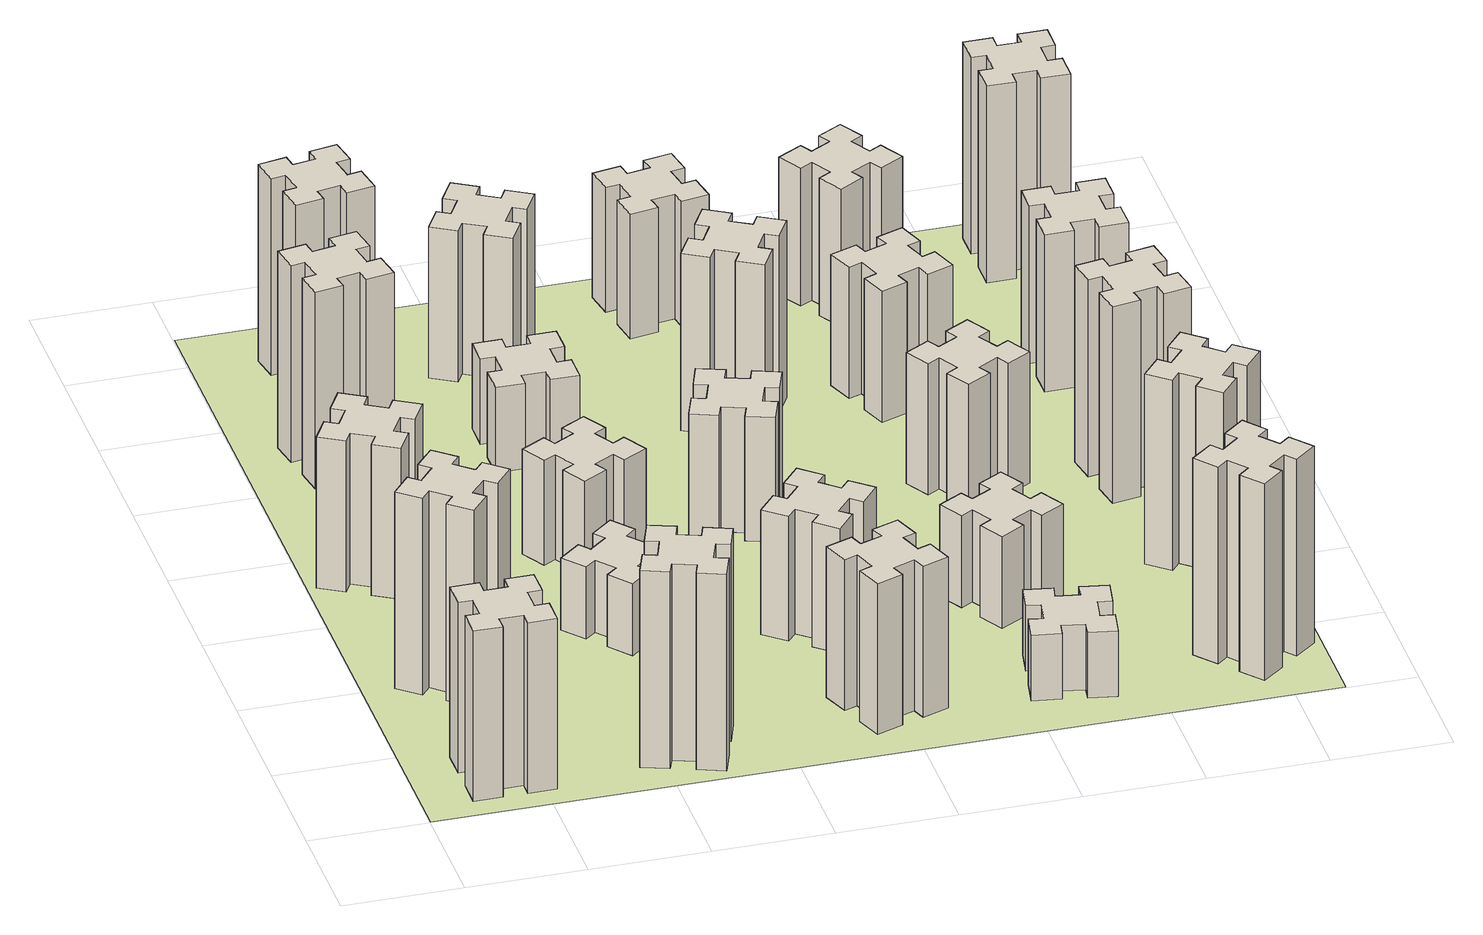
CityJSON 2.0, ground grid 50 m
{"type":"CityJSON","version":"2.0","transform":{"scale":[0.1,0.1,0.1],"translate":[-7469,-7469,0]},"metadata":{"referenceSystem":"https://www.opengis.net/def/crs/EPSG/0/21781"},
"CityObjects":{
"building1":{"type":"Building","attributes":{"class":"1000","function":"1000","usage":"1000","yearOfConstruction":2016,"roofType":"1000","measuredHeight":78,"storeysAboveGround":30,"storeysBelowGround":0},"geometry":[{"type":"Solid","lod":"1","boundaries":[[[[0,1,2,3,4,5,6,7,8,9,10,11,12,13,14,15,16,17,18,19]],[[17,16,20,21]],[[16,15,22,20]],[[15,14,23,22]],[[14,13,24,23]],[[13,12,25,24]],[[12,11,26,25]],[[11,10,27,26]],[[10,9,28,27]],[[9,8,29,28]],[[8,7,30,29]],[[7,6,31,30]],[[6,5,32,31]],[[5,4,33,32]],[[4,3,34,33]],[[3,2,35,34]],[[2,1,36,35]],[[1,0,37,36]],[[0,19,38,37]],[[19,18,39,38]],[[18,17,21,39]],[[24,25,26,27,28,29,30,31,32,33,34,35,36,37,38,39,21,20,22,23]]]]}]},
"building2":{"type":"Building","attributes":{"class":"1000","function":"1000","usage":"1000","yearOfConstruction":2016,"roofType":"1000","measuredHeight":90,"storeysAboveGround":30,"storeysBelowGround":0},"geometry":[{"type":"Solid","lod":"1","boundaries":[[[[40,41,42,43,44,45,46,47,48,49,50,51,52,53,54,55,56,57,58,59]],[[57,56,60,61]],[[56,55,62,60]],[[55,54,63,62]],[[54,53,64,63]],[[53,52,65,64]],[[52,51,66,65]],[[51,50,67,66]],[[50,49,68,67]],[[49,48,69,68]],[[48,47,70,69]],[[47,46,71,70]],[[46,45,72,71]],[[45,44,73,72]],[[44,43,74,73]],[[43,42,75,74]],[[42,41,76,75]],[[41,40,77,76]],[[40,59,78,77]],[[59,58,79,78]],[[58,57,61,79]],[[64,65,66,67,68,69,70,71,72,73,74,75,76,77,78,79,61,60,62,63]]]]}]},
"building3":{"type":"Building","attributes":{"class":"1000","function":"1000","usage":"1000","yearOfConstruction":2016,"roofType":"1000","measuredHeight":69,"storeysAboveGround":30,"storeysBelowGround":0},"geometry":[{"type":"Solid","lod":"1","boundaries":[[[[80,81,82,83,84,85,86,87,88,89,90,91,92,93,94,95,96,97,98,99]],[[97,96,100,101]],[[96,95,102,100]],[[95,94,103,102]],[[94,93,104,103]],[[93,92,105,104]],[[92,91,106,105]],[[91,90,107,106]],[[90,89,108,107]],[[89,88,109,108]],[[88,87,110,109]],[[87,86,111,110]],[[86,85,112,111]],[[85,84,113,112]],[[84,83,114,113]],[[83,82,115,114]],[[82,81,116,115]],[[81,80,117,116]],[[80,99,118,117]],[[99,98,119,118]],[[98,97,101,119]],[[104,105,106,107,108,109,110,111,112,113,114,115,116,117,118,119,101,100,102,103]]]]}]},
"building4":{"type":"Building","attributes":{"class":"1000","function":"1000","usage":"1000","yearOfConstruction":2016,"roofType":"1000","measuredHeight":90,"storeysAboveGround":30,"storeysBelowGround":0},"geometry":[{"type":"Solid","lod":"1","boundaries":[[[[120,121,122,123,124,125,126,127,128,129,130,131,132,133,134,135,136,137,138,139]],[[137,136,140,141]],[[136,135,142,140]],[[135,134,143,142]],[[134,133,144,143]],[[133,132,145,144]],[[132,131,146,145]],[[131,130,147,146]],[[130,129,148,147]],[[129,128,149,148]],[[128,127,150,149]],[[127,126,151,150]],[[126,125,152,151]],[[125,124,153,152]],[[124,123,154,153]],[[123,122,155,154]],[[122,121,156,155]],[[121,120,157,156]],[[120,139,158,157]],[[139,138,159,158]],[[138,137,141,159]],[[144,145,146,147,148,149,150,151,152,153,154,155,156,157,158,159,141,140,142,143]]]]}]},
"building5":{"type":"Building","attributes":{"class":"1000","function":"1000","usage":"1000","yearOfConstruction":2016,"roofType":"1000","measuredHeight":90,"storeysAboveGround":30,"storeysBelowGround":0},"geometry":[{"type":"Solid","lod":"1","boundaries":[[[[160,161,162,163,164,165,166,167,168,169,170,171,172,173,174,175,176,177,178,179]],[[177,176,180,181]],[[176,175,182,180]],[[175,174,183,182]],[[174,173,184,183]],[[173,172,185,184]],[[172,171,186,185]],[[171,170,187,186]],[[170,169,188,187]],[[169,168,189,188]],[[168,167,190,189]],[[167,166,191,190]],[[166,165,192,191]],[[165,164,193,192]],[[164,163,194,193]],[[163,162,195,194]],[[162,161,196,195]],[[161,160,197,196]],[[160,179,198,197]],[[179,178,199,198]],[[178,177,181,199]],[[184,185,186,187,188,189,190,191,192,193,194,195,196,197,198,199,181,180,182,183]]]]}]},
"building6":{"type":"Building","attributes":{"class":"1000","function":"1000","usage":"1000","yearOfConstruction":2016,"roofType":"1000","measuredHeight":90,"storeysAboveGround":30,"storeysBelowGround":0},"geometry":[{"type":"Solid","lod":"1","boundaries":[[[[200,201,202,203,204,205,206,207,208,209,210,211,212,213,214,215,216,217,218,219]],[[217,216,220,221]],[[216,215,222,220]],[[215,214,223,222]],[[214,213,224,223]],[[213,212,225,224]],[[212,211,226,225]],[[211,210,227,226]],[[210,209,228,227]],[[209,208,229,228]],[[208,207,230,229]],[[207,206,231,230]],[[206,205,232,231]],[[205,204,233,232]],[[204,203,234,233]],[[203,202,235,234]],[[202,201,236,235]],[[201,200,237,236]],[[200,219,238,237]],[[219,218,239,238]],[[218,217,221,239]],[[224,225,226,227,228,229,230,231,232,233,234,235,236,237,238,239,221,220,222,223]]]]}]},
"building7":{"type":"Building","attributes":{"class":"1000","function":"1000","usage":"1000","yearOfConstruction":2016,"roofType":"1000","measuredHeight":33,"storeysAboveGround":30,"storeysBelowGround":0},"geometry":[{"type":"Solid","lod":"1","boundaries":[[[[240,241,242,243,244,245,246,247,248,249,250,251,252,253,254,255,256,257,258,259]],[[257,256,260,261]],[[256,255,262,260]],[[255,254,263,262]],[[254,253,264,263]],[[253,252,265,264]],[[252,251,266,265]],[[251,250,267,266]],[[250,249,268,267]],[[249,248,269,268]],[[248,247,270,269]],[[247,246,271,270]],[[246,245,272,271]],[[245,244,273,272]],[[244,243,274,273]],[[243,242,275,274]],[[242,241,276,275]],[[241,240,277,276]],[[240,259,278,277]],[[259,258,279,278]],[[258,257,261,279]],[[264,265,266,267,268,269,270,271,272,273,274,275,276,277,278,279,261,260,262,263]]]]}]},
"building8":{"type":"Building","attributes":{"class":"1000","function":"1000","usage":"1000","yearOfConstruction":2016,"roofType":"1000","measuredHeight":48,"storeysAboveGround":30,"storeysBelowGround":0},"geometry":[{"type":"Solid","lod":"1","boundaries":[[[[280,281,282,283,284,285,286,287,288,289,290,291,292,293,294,295,296,297,298,299]],[[297,296,300,301]],[[296,295,302,300]],[[295,294,303,302]],[[294,293,304,303]],[[293,292,305,304]],[[292,291,306,305]],[[291,290,307,306]],[[290,289,308,307]],[[289,288,309,308]],[[288,287,310,309]],[[287,286,311,310]],[[286,285,312,311]],[[285,284,313,312]],[[284,283,314,313]],[[283,282,315,314]],[[282,281,316,315]],[[281,280,317,316]],[[280,299,318,317]],[[299,298,319,318]],[[298,297,301,319]],[[304,305,306,307,308,309,310,311,312,313,314,315,316,317,318,319,301,300,302,303]]]]}]},
"building9":{"type":"Building","attributes":{"class":"1000","function":"1000","usage":"1000","yearOfConstruction":2016,"roofType":"1000","measuredHeight":39,"storeysAboveGround":30,"storeysBelowGround":0},"geometry":[{"type":"Solid","lod":"1","boundaries":[[[[320,321,322,323,324,325,326,327,328,329,330,331,332,333,334,335,336,337,338,339]],[[337,336,340,341]],[[336,335,342,340]],[[335,334,343,342]],[[334,333,344,343]],[[333,332,345,344]],[[332,331,346,345]],[[331,330,347,346]],[[330,329,348,347]],[[329,328,349,348]],[[328,327,350,349]],[[327,326,351,350]],[[326,325,352,351]],[[325,324,353,352]],[[324,323,354,353]],[[323,322,355,354]],[[322,321,356,355]],[[321,320,357,356]],[[320,339,358,357]],[[339,338,359,358]],[[338,337,341,359]],[[344,345,346,347,348,349,350,351,352,353,354,355,356,357,358,359,341,340,342,343]]]]}]},
"building10":{"type":"Building","attributes":{"class":"1000","function":"1000","usage":"1000","yearOfConstruction":2016,"roofType":"1000","measuredHeight":69,"storeysAboveGround":30,"storeysBelowGround":0},"geometry":[{"type":"Solid","lod":"1","boundaries":[[[[360,361,362,363,364,365,366,367,368,369,370,371,372,373,374,375,376,377,378,379]],[[377,376,380,381]],[[376,375,382,380]],[[375,374,383,382]],[[374,373,384,383]],[[373,372,385,384]],[[372,371,386,385]],[[371,370,387,386]],[[370,369,388,387]],[[369,368,389,388]],[[368,367,390,389]],[[367,366,391,390]],[[366,365,392,391]],[[365,364,393,392]],[[364,363,394,393]],[[363,362,395,394]],[[362,361,396,395]],[[361,360,397,396]],[[360,379,398,397]],[[379,378,399,398]],[[378,377,381,399]],[[384,385,386,387,388,389,390,391,392,393,394,395,396,397,398,399,381,380,382,383]]]]}]},
"building11":{"type":"Building","attributes":{"class":"1000","function":"1000","usage":"1000","yearOfConstruction":2016,"roofType":"1000","measuredHeight":69,"storeysAboveGround":30,"storeysBelowGround":0},"geometry":[{"type":"Solid","lod":"1","boundaries":[[[[400,401,402,403,404,405,406,407,408,409,410,411,412,413,414,415,416,417,418,419]],[[417,416,420,421]],[[416,415,422,420]],[[415,414,423,422]],[[414,413,424,423]],[[413,412,425,424]],[[412,411,426,425]],[[411,410,427,426]],[[410,409,428,427]],[[409,408,429,428]],[[408,407,430,429]],[[407,406,431,430]],[[406,405,432,431]],[[405,404,433,432]],[[404,403,434,433]],[[403,402,435,434]],[[402,401,436,435]],[[401,400,437,436]],[[400,419,438,437]],[[419,418,439,438]],[[418,417,421,439]],[[424,425,426,427,428,429,430,431,432,433,434,435,436,437,438,439,421,420,422,423]]]]}]},
"building12":{"type":"Building","attributes":{"class":"1000","function":"1000","usage":"1000","yearOfConstruction":2016,"roofType":"1000","measuredHeight":57,"storeysAboveGround":30,"storeysBelowGround":0},"geometry":[{"type":"Solid","lod":"1","boundaries":[[[[440,441,442,443,444,445,446,447,448,449,450,451,452,453,454,455,456,457,458,459]],[[457,456,460,461]],[[456,455,462,460]],[[455,454,463,462]],[[454,453,464,463]],[[453,452,465,464]],[[452,451,466,465]],[[451,450,467,466]],[[450,449,468,467]],[[449,448,469,468]],[[448,447,470,469]],[[447,446,471,470]],[[446,445,472,471]],[[445,444,473,472]],[[444,443,474,473]],[[443,442,475,474]],[[442,441,476,475]],[[441,440,477,476]],[[440,459,478,477]],[[459,458,479,478]],[[458,457,461,479]],[[464,465,466,467,468,469,470,471,472,473,474,475,476,477,478,479,461,460,462,463]]]]}]},
"building13":{"type":"Building","attributes":{"class":"1000","function":"1000","usage":"1000","yearOfConstruction":2016,"roofType":"1000","measuredHeight":57,"storeysAboveGround":30,"storeysBelowGround":0},"geometry":[{"type":"Solid","lod":"1","boundaries":[[[[480,481,482,483,484,485,486,487,488,489,490,491,492,493,494,495,496,497,498,499]],[[497,496,500,501]],[[496,495,502,500]],[[495,494,503,502]],[[494,493,504,503]],[[493,492,505,504]],[[492,491,506,505]],[[491,490,507,506]],[[490,489,508,507]],[[489,488,509,508]],[[488,487,510,509]],[[487,486,511,510]],[[486,485,512,511]],[[485,484,513,512]],[[484,483,514,513]],[[483,482,515,514]],[[482,481,516,515]],[[481,480,517,516]],[[480,499,518,517]],[[499,498,519,518]],[[498,497,501,519]],[[504,505,506,507,508,509,510,511,512,513,514,515,516,517,518,519,501,500,502,503]]]]}]},
"building14":{"type":"Building","attributes":{"class":"1000","function":"1000","usage":"1000","yearOfConstruction":2016,"roofType":"1000","measuredHeight":81,"storeysAboveGround":30,"storeysBelowGround":0},"geometry":[{"type":"Solid","lod":"1","boundaries":[[[[520,521,522,523,524,525,526,527,528,529,530,531,532,533,534,535,536,537,538,539]],[[537,536,540,541]],[[536,535,542,540]],[[535,534,543,542]],[[534,533,544,543]],[[533,532,545,544]],[[532,531,546,545]],[[531,530,547,546]],[[530,529,548,547]],[[529,528,549,548]],[[528,527,550,549]],[[527,526,551,550]],[[526,525,552,551]],[[525,524,553,552]],[[524,523,554,553]],[[523,522,555,554]],[[522,521,556,555]],[[521,520,557,556]],[[520,539,558,557]],[[539,538,559,558]],[[538,537,541,559]],[[544,545,546,547,548,549,550,551,552,553,554,555,556,557,558,559,541,540,542,543]]]]}]},
"building15":{"type":"Building","attributes":{"class":"1000","function":"1000","usage":"1000","yearOfConstruction":2016,"roofType":"1000","measuredHeight":30,"storeysAboveGround":30,"storeysBelowGround":0},"geometry":[{"type":"Solid","lod":"1","boundaries":[[[[560,561,562,563,564,565,566,567,568,569,570,571,572,573,574,575,576,577,578,579]],[[577,576,580,581]],[[576,575,582,580]],[[575,574,583,582]],[[574,573,584,583]],[[573,572,585,584]],[[572,571,586,585]],[[571,570,587,586]],[[570,569,588,587]],[[569,568,589,588]],[[568,567,590,589]],[[567,566,591,590]],[[566,565,592,591]],[[565,564,593,592]],[[564,563,594,593]],[[563,562,595,594]],[[562,561,596,595]],[[561,560,597,596]],[[560,579,598,597]],[[579,578,599,598]],[[578,577,581,599]],[[584,585,586,587,588,589,590,591,592,593,594,595,596,597,598,599,581,580,582,583]]]]}]},
"building16":{"type":"Building","attributes":{"class":"1000","function":"1000","usage":"1000","yearOfConstruction":2016,"roofType":"1000","measuredHeight":57,"storeysAboveGround":30,"storeysBelowGround":0},"geometry":[{"type":"Solid","lod":"1","boundaries":[[[[600,601,602,603,604,605,606,607,608,609,610,611,612,613,614,615,616,617,618,619]],[[617,616,620,621]],[[616,615,622,620]],[[615,614,623,622]],[[614,613,624,623]],[[613,612,625,624]],[[612,611,626,625]],[[611,610,627,626]],[[610,609,628,627]],[[609,608,629,628]],[[608,607,630,629]],[[607,606,631,630]],[[606,605,632,631]],[[605,604,633,632]],[[604,603,634,633]],[[603,602,635,634]],[[602,601,636,635]],[[601,600,637,636]],[[600,619,638,637]],[[619,618,639,638]],[[618,617,621,639]],[[624,625,626,627,628,629,630,631,632,633,634,635,636,637,638,639,621,620,622,623]]]]}]},
"building17":{"type":"Building","attributes":{"class":"1000","function":"1000","usage":"1000","yearOfConstruction":2016,"roofType":"1000","measuredHeight":42,"storeysAboveGround":30,"storeysBelowGround":0},"geometry":[{"type":"Solid","lod":"1","boundaries":[[[[640,641,642,643,644,645,646,647,648,649,650,651,652,653,654,655,656,657,658,659]],[[657,656,660,661]],[[656,655,662,660]],[[655,654,663,662]],[[654,653,664,663]],[[653,652,665,664]],[[652,651,666,665]],[[651,650,667,666]],[[650,649,668,667]],[[649,648,669,668]],[[648,647,670,669]],[[647,646,671,670]],[[646,645,672,671]],[[645,644,673,672]],[[644,643,674,673]],[[643,642,675,674]],[[642,641,676,675]],[[641,640,677,676]],[[640,659,678,677]],[[659,658,679,678]],[[658,657,661,679]],[[664,665,666,667,668,669,670,671,672,673,674,675,676,677,678,679,661,660,662,663]]]]}]},
"building18":{"type":"Building","attributes":{"class":"1000","function":"1000","usage":"1000","yearOfConstruction":2016,"roofType":"1000","measuredHeight":60,"storeysAboveGround":30,"storeysBelowGround":0},"geometry":[{"type":"Solid","lod":"1","boundaries":[[[[680,681,682,683,684,685,686,687,688,689,690,691,692,693,694,695,696,697,698,699]],[[697,696,700,701]],[[696,695,702,700]],[[695,694,703,702]],[[694,693,704,703]],[[693,692,705,704]],[[692,691,706,705]],[[691,690,707,706]],[[690,689,708,707]],[[689,688,709,708]],[[688,687,710,709]],[[687,686,711,710]],[[686,685,712,711]],[[685,684,713,712]],[[684,683,714,713]],[[683,682,715,714]],[[682,681,716,715]],[[681,680,717,716]],[[680,699,718,717]],[[699,698,719,718]],[[698,697,701,719]],[[704,705,706,707,708,709,710,711,712,713,714,715,716,717,718,719,701,700,702,703]]]]}]},
"building19":{"type":"Building","attributes":{"class":"1000","function":"1000","usage":"1000","yearOfConstruction":2016,"roofType":"1000","measuredHeight":60,"storeysAboveGround":30,"storeysBelowGround":0},"geometry":[{"type":"Solid","lod":"1","boundaries":[[[[720,721,722,723,724,725,726,727,728,729,730,731,732,733,734,735,736,737,738,739]],[[737,736,740,741]],[[736,735,742,740]],[[735,734,743,742]],[[734,733,744,743]],[[733,732,745,744]],[[732,731,746,745]],[[731,730,747,746]],[[730,729,748,747]],[[729,728,749,748]],[[728,727,750,749]],[[727,726,751,750]],[[726,725,752,751]],[[725,724,753,752]],[[724,723,754,753]],[[723,722,755,754]],[[722,721,756,755]],[[721,720,757,756]],[[720,739,758,757]],[[739,738,759,758]],[[738,737,741,759]],[[744,745,746,747,748,749,750,751,752,753,754,755,756,757,758,759,741,740,742,743]]]]}]},
"building20":{"type":"Building","attributes":{"class":"1000","function":"1000","usage":"1000","yearOfConstruction":2016,"roofType":"1000","measuredHeight":90,"storeysAboveGround":30,"storeysBelowGround":0},"geometry":[{"type":"Solid","lod":"1","boundaries":[[[[760,761,762,763,764,765,766,767,768,769,770,771,772,773,774,775,776,777,778,779]],[[777,776,780,781]],[[776,775,782,780]],[[775,774,783,782]],[[774,773,784,783]],[[773,772,785,784]],[[772,771,786,785]],[[771,770,787,786]],[[770,769,788,787]],[[769,768,789,788]],[[768,767,790,789]],[[767,766,791,790]],[[766,765,792,791]],[[765,764,793,792]],[[764,763,794,793]],[[763,762,795,794]],[[762,761,796,795]],[[761,760,797,796]],[[760,779,798,797]],[[779,778,799,798]],[[778,777,781,799]],[[784,785,786,787,788,789,790,791,792,793,794,795,796,797,798,799,781,780,782,783]]]]}]},
"building21":{"type":"Building","attributes":{"class":"1000","function":"1000","usage":"1000","yearOfConstruction":2016,"roofType":"1000","measuredHeight":63,"storeysAboveGround":30,"storeysBelowGround":0},"geometry":[{"type":"Solid","lod":"1","boundaries":[[[[800,801,802,803,804,805,806,807,808,809,810,811,812,813,814,815,816,817,818,819]],[[817,816,820,821]],[[816,815,822,820]],[[815,814,823,822]],[[814,813,824,823]],[[813,812,825,824]],[[812,811,826,825]],[[811,810,827,826]],[[810,809,828,827]],[[809,808,829,828]],[[808,807,830,829]],[[807,806,831,830]],[[806,805,832,831]],[[805,804,833,832]],[[804,803,834,833]],[[803,802,835,834]],[[802,801,836,835]],[[801,800,837,836]],[[800,819,838,837]],[[819,818,839,838]],[[818,817,821,839]],[[824,825,826,827,828,829,830,831,832,833,834,835,836,837,838,839,821,820,822,823]]]]}]},
"building22":{"type":"Building","attributes":{"class":"1000","function":"1000","usage":"1000","yearOfConstruction":2016,"roofType":"1000","measuredHeight":87,"storeysAboveGround":30,"storeysBelowGround":0},"geometry":[{"type":"Solid","lod":"1","boundaries":[[[[840,841,842,843,844,845,846,847,848,849,850,851,852,853,854,855,856,857,858,859]],[[857,856,860,861]],[[856,855,862,860]],[[855,854,863,862]],[[854,853,864,863]],[[853,852,865,864]],[[852,851,866,865]],[[851,850,867,866]],[[850,849,868,867]],[[849,848,869,868]],[[848,847,870,869]],[[847,846,871,870]],[[846,845,872,871]],[[845,844,873,872]],[[844,843,874,873]],[[843,842,875,874]],[[842,841,876,875]],[[841,840,877,876]],[[840,859,878,877]],[[859,858,879,878]],[[858,857,861,879]],[[864,865,866,867,868,869,870,871,872,873,874,875,876,877,878,879,861,860,862,863]]]]}]},
"building23":{"type":"Building","attributes":{"class":"1000","function":"1000","usage":"1000","yearOfConstruction":2016,"roofType":"1000","measuredHeight":90,"storeysAboveGround":30,"storeysBelowGround":0},"geometry":[{"type":"Solid","lod":"1","boundaries":[[[[880,881,882,883,884,885,886,887,888,889,890,891,892,893,894,895,896,897,898,899]],[[897,896,900,901]],[[896,895,902,900]],[[895,894,903,902]],[[894,893,904,903]],[[893,892,905,904]],[[892,891,906,905]],[[891,890,907,906]],[[890,889,908,907]],[[889,888,909,908]],[[888,887,910,909]],[[887,886,911,910]],[[886,885,912,911]],[[885,884,913,912]],[[884,883,914,913]],[[883,882,915,914]],[[882,881,916,915]],[[881,880,917,916]],[[880,899,918,917]],[[899,898,919,918]],[[898,897,901,919]],[[904,905,906,907,908,909,910,911,912,913,914,915,916,917,918,919,901,900,902,903]]]]}]},
"building24":{"type":"Building","attributes":{"class":"1000","function":"1000","usage":"1000","yearOfConstruction":2016,"roofType":"1000","measuredHeight":72,"storeysAboveGround":30,"storeysBelowGround":0},"geometry":[{"type":"Solid","lod":"1","boundaries":[[[[920,921,922,923,924,925,926,927,928,929,930,931,932,933,934,935,936,937,938,939]],[[937,936,940,941]],[[936,935,942,940]],[[935,934,943,942]],[[934,933,944,943]],[[933,932,945,944]],[[932,931,946,945]],[[931,930,947,946]],[[930,929,948,947]],[[929,928,949,948]],[[928,927,950,949]],[[927,926,951,950]],[[926,925,952,951]],[[925,924,953,952]],[[924,923,954,953]],[[923,922,955,954]],[[922,921,956,955]],[[921,920,957,956]],[[920,939,958,957]],[[939,938,959,958]],[[938,937,941,959]],[[944,945,946,947,948,949,950,951,952,953,954,955,956,957,958,959,941,940,942,943]]]]}]},
"building25":{"type":"Building","attributes":{"class":"1000","function":"1000","usage":"1000","yearOfConstruction":2016,"roofType":"1000","measuredHeight":90,"storeysAboveGround":30,"storeysBelowGround":0},"geometry":[{"type":"Solid","lod":"1","boundaries":[[[[960,961,962,963,964,965,966,967,968,969,970,971,972,973,974,975,976,977,978,979]],[[977,976,980,981]],[[976,975,982,980]],[[975,974,983,982]],[[974,973,984,983]],[[973,972,985,984]],[[972,971,986,985]],[[971,970,987,986]],[[970,969,988,987]],[[969,968,989,988]],[[968,967,990,989]],[[967,966,991,990]],[[966,965,992,991]],[[965,964,993,992]],[[964,963,994,993]],[[963,962,995,994]],[[962,961,996,995]],[[961,960,997,996]],[[960,979,998,997]],[[979,978,999,998]],[[978,977,981,999]],[[984,985,986,987,988,989,990,991,992,993,994,995,996,997,998,999,981,980,982,983]]]]}]},
"landuse1":{"type":"LandUse","attributes":{"name":"plot1","function":"1010"},"geometry":[{"type":"MultiSurface","lod":"1","boundaries":[[[1000,1001,1002,1003]]]}]}
},
"vertices":[
[265,325,0],[265,225,0],[205,225,0],[205,105,0],[325,105,0],[325,165,0],[425,165,0],[425,105,0],[545,105,0],[545,225,0],[485,225,0],[485,325,0],[545,325,0],[545,445,0],[425,445,0],[425,385,0],[325,385,0],[325,445,0],[205,445,0],[205,325,0],[325,385,780],[325,445,780],[425,385,780],[425,445,780],[545,445,780],[545,325,780],[485,325,780],[485,225,780],[545,225,780],[545,105,780],[425,105,780],[425,165,780],[325,165,780],[325,105,780],[205,105,780],[205,225,780],[265,225,780],[265,325,780],[205,325,780],[205,445,780],
[484,1067,0],[408,1132,0],[446,1178,0],[354,1255,0],[277,1163,0],[323,1124,0],[259,1048,0],[213,1086,0],[136,994,0],[228,917,0],[266,963,0],[343,899,0],[304,853,0],[396,776,0],[473,868,0],[427,906,0],[492,983,0],[538,944,0],[615,1036,0],[523,1113,0],[492,983,900],[538,944,900],[427,906,900],[473,868,900],[396,776,900],[304,853,900],[343,899,900],[266,963,900],[228,917,900],[136,994,900],[213,1086,900],[259,1048,900],[323,1124,900],[277,1163,900],[354,1255,900],[446,1178,900],[408,1132,900],[484,1067,900],[523,1113,900],[615,1036,900],
[374,1926,0],[287,1976,0],[317,2028,0],[213,2088,0],[153,1984,0],[205,1954,0],[155,1867,0],[103,1897,0],[43,1793,0],[147,1733,0],[177,1785,0],[264,1735,0],[234,1683,0],[338,1623,0],[398,1727,0],[346,1757,0],[396,1844,0],[448,1814,0],[508,1918,0],[404,1978,0],[396,1844,690],[448,1814,690],[346,1757,690],[398,1727,690],[338,1623,690],[234,1683,690],[264,1735,690],[177,1785,690],[147,1733,690],[43,1793,690],[103,1897,690],[155,1867,690],[205,1954,690],[153,1984,690],[213,2088,690],[317,2028,690],[287,1976,690],[374,1926,690],[404,1978,690],[508,1918,690],
[405,2812,0],[307,2795,0],[297,2854,0],[178,2833,0],[199,2715,0],[258,2725,0],[276,2627,0],[217,2617,0],[237,2498,0],[356,2519,0],[345,2578,0],[444,2596,0],[454,2537,0],[572,2557,0],[551,2676,0],[492,2665,0],[475,2764,0],[534,2774,0],[513,2892,0],[395,2871,0],[475,2764,900],[534,2774,900],[492,2665,900],[551,2676,900],[572,2557,900],[454,2537,900],[444,2596,900],[345,2578,900],[356,2519,900],[237,2498,900],[217,2617,900],[276,2627,900],[258,2725,900],[199,2715,900],[178,2833,900],[297,2854,900],[307,2795,900],[405,2812,900],[395,2871,900],[513,2892,900],
[1029,360,0],[995,266,0],[939,287,0],[897,174,0],[1010,133,0],[1031,189,0],[1125,155,0],[1104,99,0],[1217,57,0],[1258,170,0],[1202,191,0],[1236,285,0],[1292,264,0],[1333,377,0],[1220,418,0],[1200,362,0],[1106,396,0],[1127,452,0],[1014,493,0],[973,380,0],[1106,396,900],[1127,452,900],[1200,362,900],[1220,418,900],[1333,377,900],[1292,264,900],[1236,285,900],[1202,191,900],[1258,170,900],[1217,57,900],[1104,99,900],[1125,155,900],[1031,189,900],[1010,133,900],[897,174,900],[939,287,900],[995,266,900],[1029,360,900],[973,380,900],[1014,493,900],
[592,3305,0],[575,3404,0],[634,3414,0],[613,3532,0],[495,3511,0],[505,3452,0],[407,3435,0],[397,3494,0],[278,3473,0],[299,3355,0],[358,3365,0],[376,3267,0],[317,3257,0],[337,3138,0],[456,3159,0],[445,3218,0],[544,3236,0],[554,3177,0],[672,3197,0],[651,3316,0],[544,3236,900],[554,3177,900],[445,3218,900],[456,3159,900],[337,3138,900],[317,3257,900],[376,3267,900],[358,3365,900],[299,3355,900],[278,3473,900],[397,3494,900],[407,3435,900],[505,3452,900],[495,3511,900],[613,3532,900],[634,3414,900],[575,3404,900],[592,3305,900],[651,3316,900],[672,3197,900],
[1083,1332,0],[1006,1267,0],[968,1313,0],[876,1236,0],[953,1144,0],[999,1183,0],[1063,1106,0],[1017,1068,0],[1094,976,0],[1186,1053,0],[1148,1099,0],[1224,1163,0],[1263,1117,0],[1355,1194,0],[1278,1286,0],[1232,1248,0],[1167,1324,0],[1213,1363,0],[1136,1455,0],[1044,1378,0],[1167,1324,330],[1213,1363,330],[1232,1248,330],[1278,1286,330],[1355,1194,330],[1263,1117,330],[1224,1163,330],[1148,1099,330],[1186,1053,330],[1094,976,330],[1017,1068,330],[1063,1106,330],[999,1183,330],[953,1144,330],[876,1236,330],[968,1313,330],[1006,1267,330],[1083,1332,330],[1044,1378,330],[1136,1455,330],
[995,1744,0],[1045,1657,0],[993,1627,0],[1053,1523,0],[1157,1583,0],[1127,1635,0],[1214,1685,0],[1244,1633,0],[1348,1693,0],[1288,1797,0],[1236,1767,0],[1186,1854,0],[1238,1884,0],[1178,1988,0],[1074,1928,0],[1104,1876,0],[1017,1826,0],[987,1878,0],[883,1818,0],[943,1714,0],[1017,1826,480],[987,1878,480],[1104,1876,480],[1074,1928,480],[1178,1988,480],[1238,1884,480],[1186,1854,480],[1236,1767,480],[1288,1797,480],[1348,1693,480],[1244,1633,480],[1214,1685,480],[1127,1635,480],[1157,1583,480],[1053,1523,480],[993,1627,480],[1045,1657,480],[995,1744,480],[943,1714,480],[883,1818,480],
[1005,2645,0],[1005,2545,0],[945,2545,0],[945,2425,0],[1065,2425,0],[1065,2485,0],[1165,2485,0],[1165,2425,0],[1285,2425,0],[1285,2545,0],[1225,2545,0],[1225,2645,0],[1285,2645,0],[1285,2765,0],[1165,2765,0],[1165,2705,0],[1065,2705,0],[1065,2765,0],[945,2765,0],[945,2645,0],[1065,2705,390],[1065,2765,390],[1165,2705,390],[1165,2765,390],[1285,2765,390],[1285,2645,390],[1225,2645,390],[1225,2545,390],[1285,2545,390],[1285,2425,390],[1165,2425,390],[1165,2485,390],[1065,2485,390],[1065,2425,390],[945,2425,390],[945,2545,390],[1005,2545,390],[1005,2645,390],[945,2645,390],[945,2765,390],
[1965,496,0],[1871,462,0],[1850,518,0],[1737,477,0],[1779,364,0],[1835,385,0],[1869,291,0],[1813,270,0],[1854,157,0],[1967,199,0],[1946,255,0],[2040,289,0],[2060,233,0],[2173,274,0],[2132,387,0],[2076,366,0],[2042,460,0],[2098,480,0],[2057,593,0],[1944,552,0],[2042,460,690],[2098,480,690],[2076,366,690],[2132,387,690],[2173,274,690],[2060,233,690],[2040,289,690],[1946,255,690],[1967,199,690],[1854,157,690],[1813,270,690],[1869,291,690],[1835,385,690],[1779,364,690],[1737,477,690],[1850,518,690],[1871,462,690],[1965,496,690],[1944,552,690],[2057,593,690],
[1186,3137,0],[1236,3224,0],[1288,3194,0],[1348,3298,0],[1244,3358,0],[1214,3306,0],[1127,3356,0],[1157,3408,0],[1053,3468,0],[993,3364,0],[1045,3334,0],[995,3247,0],[943,3277,0],[883,3173,0],[987,3113,0],[1017,3165,0],[1104,3115,0],[1074,3063,0],[1178,3003,0],[1238,3107,0],[1104,3115,690],[1074,3063,690],[1017,3165,690],[987,3113,690],[883,3173,690],[943,3277,690],[995,3247,690],[1045,3334,690],[993,3364,690],[1053,3468,690],[1157,3408,690],[1127,3356,690],[1214,3306,690],[1244,3358,690],[1348,3298,690],[1288,3194,690],[1236,3224,690],[1186,3137,690],[1238,3107,690],[1178,3003,690],
[1803,1124,0],[1739,1048,0],[1693,1086,0],[1616,994,0],[1708,917,0],[1746,963,0],[1823,899,0],[1784,853,0],[1876,776,0],[1953,868,0],[1907,906,0],[1972,983,0],[2018,944,0],[2095,1036,0],[2003,1113,0],[1964,1067,0],[1888,1132,0],[1926,1178,0],[1834,1255,0],[1757,1163,0],[1888,1132,570],[1926,1178,570],[1964,1067,570],[2003,1113,570],[2095,1036,570],[2018,944,570],[1972,983,570],[1907,906,570],[1953,868,570],[1876,776,570],[1784,853,570],[1823,899,570],[1746,963,570],[1708,917,570],[1616,994,570],[1693,1086,570],[1739,1048,570],[1803,1124,570],[1757,1163,570],[1834,1255,570],
[1842,1771,0],[1876,1865,0],[1932,1844,0],[1973,1957,0],[1860,1998,0],[1840,1942,0],[1746,1976,0],[1767,2032,0],[1654,2073,0],[1613,1960,0],[1669,1940,0],[1635,1846,0],[1579,1867,0],[1537,1754,0],[1650,1713,0],[1671,1769,0],[1765,1735,0],[1744,1679,0],[1857,1637,0],[1898,1750,0],[1765,1735,570],[1744,1679,570],[1671,1769,570],[1650,1713,570],[1537,1754,570],[1579,1867,570],[1635,1846,570],[1669,1940,570],[1613,1960,570],[1654,2073,570],[1767,2032,570],[1746,1976,570],[1840,1942,570],[1860,1998,570],[1973,1957,570],[1932,1844,570],[1876,1865,570],[1842,1771,570],[1898,1750,570],[1857,1637,570],
[2054,2666,0],[1967,2716,0],[1997,2768,0],[1893,2828,0],[1833,2724,0],[1885,2694,0],[1835,2607,0],[1783,2637,0],[1723,2533,0],[1827,2473,0],[1857,2525,0],[1944,2475,0],[1914,2423,0],[2018,2363,0],[2078,2467,0],[2026,2497,0],[2076,2584,0],[2128,2554,0],[2188,2658,0],[2084,2718,0],[2076,2584,810],[2128,2554,810],[2026,2497,810],[2078,2467,810],[2018,2363,810],[1914,2423,810],[1944,2475,810],[1857,2525,810],[1827,2473,810],[1723,2533,810],[1783,2637,810],[1835,2607,810],[1885,2694,810],[1833,2724,810],[1893,2828,810],[1997,2768,810],[1967,2716,810],[2054,2666,810],[2084,2718,810],[2188,2658,810],
[2596,444,0],[2578,345,0],[2519,356,0],[2498,237,0],[2617,217,0],[2627,276,0],[2725,258,0],[2715,199,0],[2833,178,0],[2854,297,0],[2795,307,0],[2812,405,0],[2871,395,0],[2892,513,0],[2774,534,0],[2764,475,0],[2665,492,0],[2676,551,0],[2557,572,0],[2537,454,0],[2665,492,300],[2676,551,300],[2764,475,300],[2774,534,300],[2892,513,300],[2871,395,300],[2812,405,300],[2795,307,300],[2854,297,300],[2833,178,300],[2715,199,300],[2725,258,300],[2627,276,300],[2617,217,300],[2498,237,300],[2519,356,300],[2578,345,300],[2596,444,300],[2537,454,300],[2557,572,300],
[1738,3465,0],[1756,3367,0],[1697,3357,0],[1717,3238,0],[1836,3259,0],[1825,3318,0],[1924,3336,0],[1934,3277,0],[2052,3297,0],[2031,3416,0],[1972,3405,0],[1955,3504,0],[2014,3514,0],[1993,3632,0],[1875,3611,0],[1885,3552,0],[1787,3535,0],[1777,3594,0],[1658,3573,0],[1679,3455,0],[1787,3535,570],[1777,3594,570],[1885,3552,570],[1875,3611,570],[1993,3632,570],[2014,3514,570],[1955,3504,570],[1972,3405,570],[2031,3416,570],[2052,3297,570],[1934,3277,570],[1924,3336,570],[1825,3318,570],[1836,3259,570],[1717,3238,570],[1697,3357,570],[1756,3367,570],[1738,3465,570],[1679,3455,570],[1658,3573,570],
[2584,1136,0],[2497,1086,0],[2467,1138,0],[2363,1078,0],[2423,974,0],[2475,1004,0],[2525,917,0],[2473,887,0],[2533,783,0],[2637,843,0],[2607,895,0],[2694,945,0],[2724,893,0],[2828,953,0],[2768,1057,0],[2716,1027,0],[2666,1114,0],[2718,1144,0],[2658,1248,0],[2554,1188,0],[2666,1114,420],[2718,1144,420],[2716,1027,420],[2768,1057,420],[2828,953,420],[2724,893,420],[2694,945,420],[2607,895,420],[2637,843,420],[2533,783,420],[2473,887,420],[2525,917,420],[2475,1004,420],[2423,974,420],[2363,1078,420],[2467,1138,420],[2497,1086,420],[2584,1136,420],[2554,1188,420],[2658,1248,420],
[2816,1867,0],[2766,1954,0],[2818,1984,0],[2758,2088,0],[2654,2028,0],[2684,1976,0],[2597,1926,0],[2567,1978,0],[2463,1918,0],[2523,1814,0],[2575,1844,0],[2625,1757,0],[2573,1727,0],[2633,1623,0],[2737,1683,0],[2707,1735,0],[2794,1785,0],[2824,1733,0],[2928,1793,0],[2868,1897,0],[2794,1785,600],[2824,1733,600],[2707,1735,600],[2737,1683,600],[2633,1623,600],[2573,1727,600],[2625,1757,600],[2575,1844,600],[2523,1814,600],[2463,1918,600],[2567,1978,600],[2597,1926,600],[2684,1976,600],[2654,2028,600],[2758,2088,600],[2818,1984,600],[2766,1954,600],[2816,1867,600],[2868,1897,600],[2928,1793,600],
[2586,2475,0],[2680,2509,0],[2700,2453,0],[2813,2494,0],[2772,2607,0],[2716,2586,0],[2682,2680,0],[2738,2700,0],[2697,2813,0],[2584,2772,0],[2605,2716,0],[2511,2682,0],[2490,2738,0],[2377,2697,0],[2419,2584,0],[2475,2605,0],[2509,2511,0],[2453,2490,0],[2494,2377,0],[2607,2419,0],[2509,2511,600],[2453,2490,600],[2475,2605,600],[2419,2584,600],[2377,2697,600],[2490,2738,600],[2511,2682,600],[2605,2716,600],[2584,2772,600],[2697,2813,600],[2738,2700,600],[2682,2680,600],[2716,2586,600],[2772,2607,600],[2813,2494,600],[2700,2453,600],[2680,2509,600],[2586,2475,600],[2607,2419,600],[2494,2377,600],
[3468,259,0],[3544,323,0],[3583,277,0],[3675,354,0],[3598,446,0],[3552,408,0],[3487,484,0],[3533,523,0],[3456,615,0],[3364,538,0],[3403,492,0],[3326,427,0],[3288,473,0],[3196,396,0],[3273,304,0],[3319,343,0],[3383,266,0],[3337,228,0],[3414,136,0],[3506,213,0],[3383,266,900],[3337,228,900],[3319,343,900],[3273,304,900],[3196,396,900],[3288,473,900],[3326,427,900],[3403,492,900],[3364,538,900],[3456,615,900],[3533,523,900],[3487,484,900],[3552,408,900],[3598,446,900],[3675,354,900],[3583,277,900],[3544,323,900],[3468,259,900],[3506,213,900],[3414,136,900],
[2716,3347,0],[2666,3434,0],[2718,3464,0],[2658,3568,0],[2554,3508,0],[2584,3456,0],[2497,3406,0],[2467,3458,0],[2363,3398,0],[2423,3294,0],[2475,3324,0],[2525,3237,0],[2473,3207,0],[2533,3103,0],[2637,3163,0],[2607,3215,0],[2694,3265,0],[2724,3213,0],[2828,3273,0],[2768,3377,0],[2694,3265,630],[2724,3213,630],[2607,3215,630],[2637,3163,630],[2533,3103,630],[2473,3207,630],[2525,3237,630],[2475,3324,630],[2423,3294,630],[2363,3398,630],[2467,3458,630],[2497,3406,630],[2584,3456,630],[2554,3508,630],[2658,3568,630],[2718,3464,630],[2666,3434,630],[2716,3347,630],[2768,3377,630],[2828,3273,630],
[3487,1006,0],[3552,1083,0],[3598,1044,0],[3675,1136,0],[3583,1213,0],[3544,1167,0],[3468,1232,0],[3506,1278,0],[3414,1355,0],[3337,1263,0],[3383,1224,0],[3319,1148,0],[3273,1186,0],[3196,1094,0],[3288,1017,0],[3326,1063,0],[3403,999,0],[3364,953,0],[3456,876,0],[3533,968,0],[3403,999,870],[3364,953,870],[3326,1063,870],[3288,1017,870],[3196,1094,870],[3273,1186,870],[3319,1148,870],[3383,1224,870],[3337,1263,870],[3414,1355,870],[3506,1278,870],[3468,1232,870],[3544,1167,870],[3583,1213,870],[3675,1136,870],[3598,1044,870],[3552,1083,870],[3487,1006,870],[3533,968,870],[3456,876,870],
[3365,1872,0],[3267,1855,0],[3257,1914,0],[3138,1893,0],[3159,1775,0],[3218,1785,0],[3236,1687,0],[3177,1677,0],[3197,1558,0],[3316,1579,0],[3305,1638,0],[3404,1656,0],[3414,1597,0],[3532,1617,0],[3511,1736,0],[3452,1725,0],[3435,1824,0],[3494,1834,0],[3473,1952,0],[3355,1931,0],[3435,1824,900],[3494,1834,900],[3452,1725,900],[3511,1736,900],[3532,1617,900],[3414,1597,900],[3404,1656,900],[3305,1638,900],[3316,1579,900],[3197,1558,900],[3177,1677,900],[3236,1687,900],[3218,1785,900],[3159,1775,900],[3138,1893,900],[3257,1914,900],[3267,1855,900],[3365,1872,900],[3355,1931,900],[3473,1952,900],
[3385,2705,0],[3285,2705,0],[3285,2765,0],[3165,2765,0],[3165,2645,0],[3225,2645,0],[3225,2545,0],[3165,2545,0],[3165,2425,0],[3285,2425,0],[3285,2485,0],[3385,2485,0],[3385,2425,0],[3505,2425,0],[3505,2545,0],[3445,2545,0],[3445,2645,0],[3505,2645,0],[3505,2765,0],[3385,2765,0],[3445,2645,720],[3505,2645,720],[3445,2545,720],[3505,2545,720],[3505,2425,720],[3385,2425,720],[3385,2485,720],[3285,2485,720],[3285,2425,720],[3165,2425,720],[3165,2545,720],[3225,2545,720],[3225,2645,720],[3165,2645,720],[3165,2765,720],[3285,2765,720],[3285,2705,720],[3385,2705,720],[3385,2765,720],[3505,2765,720],
[3285,3325,0],[3385,3325,0],[3385,3265,0],[3505,3265,0],[3505,3385,0],[3445,3385,0],[3445,3485,0],[3505,3485,0],[3505,3605,0],[3385,3605,0],[3385,3545,0],[3285,3545,0],[3285,3605,0],[3165,3605,0],[3165,3485,0],[3225,3485,0],[3225,3385,0],[3165,3385,0],[3165,3265,0],[3285,3265,0],[3225,3385,900],[3165,3385,900],[3225,3485,900],[3165,3485,900],[3165,3605,900],[3285,3605,900],[3285,3545,900],[3385,3545,900],[3385,3605,900],[3505,3605,900],[3505,3485,900],[3445,3485,900],[3445,3385,900],[3505,3385,900],[3505,3265,900],[3385,3265,900],[3385,3325,900],[3285,3325,900],[3285,3265,900],[3165,3265,900],
[5,3705,0],[3705,3705,0],[3705,5,0],[5,5,0]
]}
